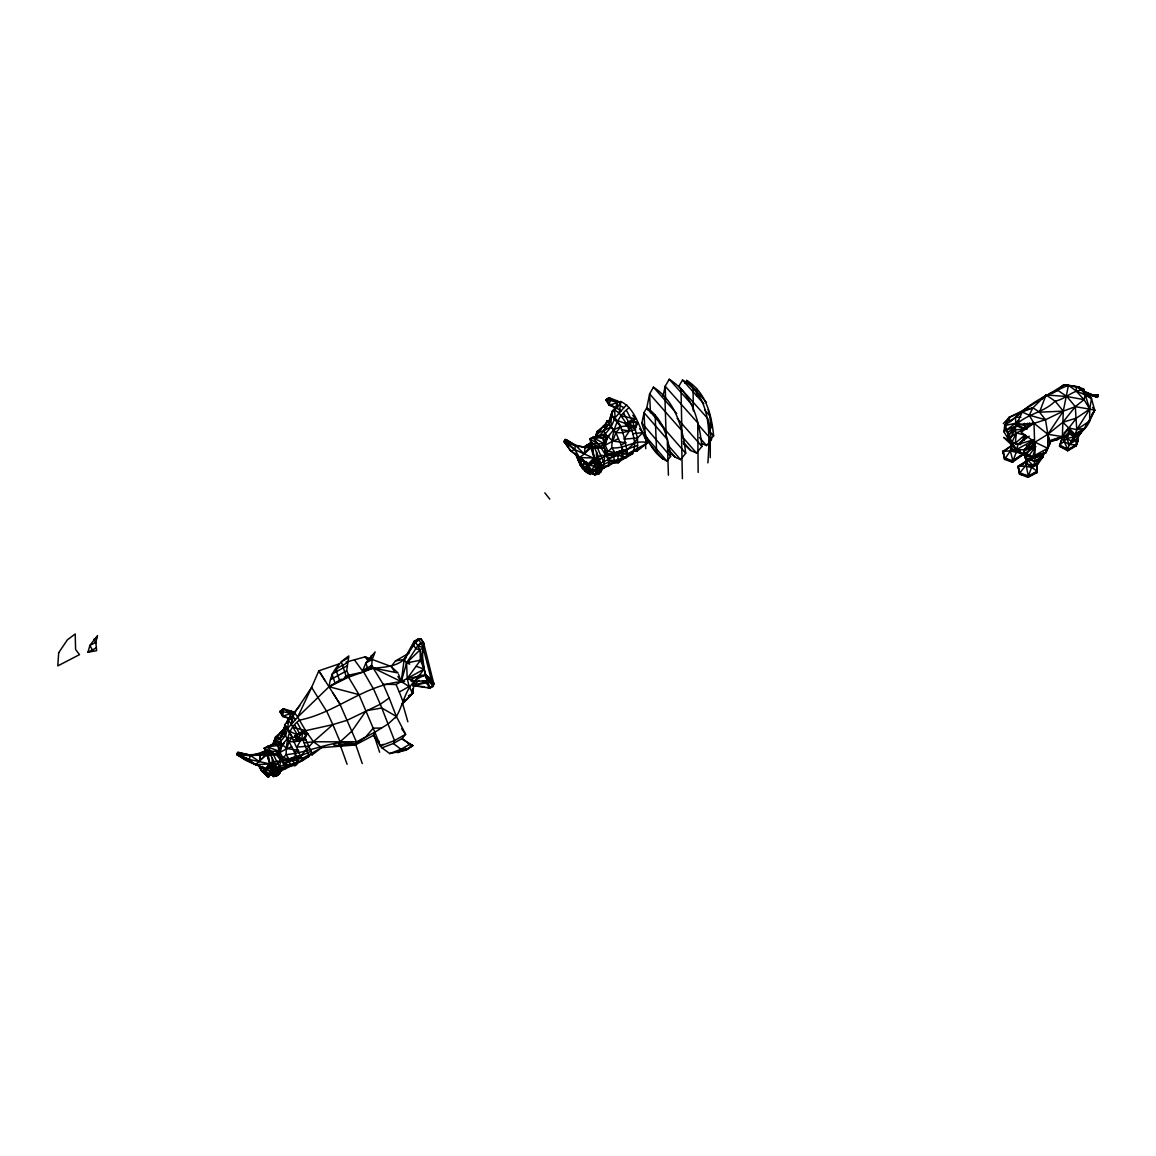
<?xml version="1.0" encoding="UTF-8"?>
<svg xmlns="http://www.w3.org/2000/svg" width="1156" height="1156" viewBox="0 0 1156 1156"><rect width="100%" height="100%" fill="white"/><g stroke="black" fill="none" stroke-linecap="round" stroke-linejoin="round"><path stroke-width="1.5" d="M290.589 718.844L291.196 711.085L283.48 708.773L279.911 711.532L282.743 716.489L290.589 718.844L311.614 687.401L318.825 670.798L339.127 663.905L336.266 670.437M710.261 457.646L710.275 439.901M580.5 459.958L577.321 456.071C578.347 463.831 583.13 471.316 590.528 474.379L580.587 465.478L577.133 454.77L580.009 462.082L582.422 465.044L582.725 468.252L590.528 474.379L591.352 470.16L586.352 461.634M580.601 464.235L577.48 458.282L577.133 454.77M303.782 739.407L301.875 740.23L305.04 739.118L304.563 736.964L307.698 733.67L302.366 732.629L294.867 735.765L296.817 739.305L301.875 740.23L302.366 732.629L305.618 730.679L332.841 724.639L347.306 720.202L380.295 704.25L389.196 698.022L383.228 684.309L371.668 665.567L362.767 670.48L373.807 689.525L380.295 704.25L394.528 740.562L393.315 743.51L381.957 747.845L373.489 735.361L374.876 732.182L388.098 723.974L396.364 716.431L389.196 698.022M617.044 408.4L616.885 400.713L608.923 397.722L605.903 399.933L609.111 405.207L617.044 408.4L620.888 401.551C636.32 409.065 639.152 429.324 647.736 442.835L637.173 450.941L633.56 451.389C623.402 461.49 606.828 459.077 596.973 469.148L596.337 471.648L594.386 470.102L589.69 470.087L582.61 467.01L590.991 472.833L596.973 469.163L598.418 463.932C612.001 458.903 623.373 449.496 637.592 445.537L637.447 438.052L634.76 427.388M1033.753 440.537L1023.811 449.814L1025.473 458.311L1034.49 458.325L1045.848 452.747L1047.712 448.282L1047.842 434.295L1045.515 419.729L1039.504 412.186L1032.929 407.793L1022.93 410.525L1009.174 417.33L1003.307 423.674M304.563 736.964L311.109 751.27L301.022 755.677L296.456 756.226L282.815 761.399L276.761 761.11L269.897 763.943L268.004 753.466L264.074 748.235L280.431 741.603L285.402 735.621L287.844 728.28L288.408 720.13L289.997 718.035L293.133 722.269M585.095 446.577L587.855 444.496L586.179 445.479L590.572 444.742L588.65 444.236L587.176 446.1L585.095 446.577L590.889 442.965L584.575 446.548L591.973 446.592L594.589 447.993L596.482 451.88L596.395 457.819L599.632 470.492L596.337 471.648L593.982 469.77M404.513 699.192L402.36 703.903L412.591 693.441L412.663 688.716M259.565 767.252L262.094 771.283L267.787 776.716L269.001 776.731L265.186 768.697L245.621 760.084L237.139 754.839L237.616 752.527L246.647 755.114L255.259 754.406L262.817 751.978L270.432 754.738L272.267 758.192L272.137 763.683L276.92 773.581C284.882 767.859 294.419 765.489 302.554 760.142M608.923 421.189L610.7 419.7L610.83 414.773L615.382 408.169L612.449 411.088L608.923 421.189L607.319 420.668L604.588 425.264L597.132 431.434L595.051 437.763M1005.388 450.768L1002.686 452.545L1011.168 445.913L1002.975 451.216L1004.578 459.409L1002.975 451.216L1010.373 450.956L1022.858 453.643L1022.54 454.944L1012.584 462.212L1004.578 459.409L1011.688 448.947L1010.431 437.488L1015.141 429.96L1016.023 425.885L1015.474 417.33C1030.386 402.461 1049.388 393.401 1068.447 385.223L1078.707 386.928L1083.707 389.196L1084.747 392.491M276.443 772.497L280.865 769.607L302.597 760.576L287.844 728.28L297.713 717.052L311.614 687.401L327.032 711.937L332.841 724.639L313.406 741.776L301.022 755.677L289.087 759.174L286.067 754.637C286.572 741.661 287.714 728.294 299.592 720.116C336.598 712.819 366.192 683.167 404.571 681.52M1040.949 399.225L1063.636 385.035L1068.447 385.223L1063.289 411.131L1062.35 436.636L1058.145 439.367L1048.998 442.184M295.271 736.892L287.324 738.496L295.459 754.001C293.364 758.596 301.196 763.076 295.011 765.648L290.792 765.431L289.564 764.318M419.252 680.407L412.721 685.566L426.217 682.806L427.359 681.346L424.18 669.093L422.33 654.802M422.489 651.753L423.399 645.698M1033.305 439.872L1018.104 444.28L1009.434 441.101L1003.639 437.387L1016.601 449.54L1023.407 454.698L1035.111 457.733L1034.013 423.327L1029.201 415.206L1022.179 412.027L1009.174 417.33L1004.665 425.524L1004 431.853L1009.434 441.101L1019.606 452.95M1043.608 452.184L1043.015 456.88L1031.528 467.573L1027.915 477.327L1037.163 471.272L1037.004 463.657L1036.86 472.688L1037.004 463.657L1036.86 472.688L1027.915 477.327L1019.52 474.119L1018.263 466.157L1025.488 461.519L1026.268 458.99L1035.848 461.273L1043.015 456.88L1044.128 452.993L1045.848 452.747L1049.98 443.369L1047.842 434.295L1034.013 423.327L1016.514 424.469L1022.93 410.525L1037.958 401.146M416.146 683.658L412.721 685.566L429.989 688.109L433.312 686.288L433.529 682.705L423.486 642.433L421.087 638.936L417.619 639.268L414.195 641.19L404.166 659.469L401.248 681.592L396.06 684.482L383.228 684.309M371.322 665.249L373.388 668.052L401.248 681.592L407.244 678.471L422.186 657.865L423.775 644.195L421.087 638.936L417.619 639.268L404.166 659.469C392.317 669.599 376.654 666.087 362.767 670.48L365.946 662.807L375.136 651.955L372.203 659.469L371.379 668.818M401.594 738.771L412.822 745.591L406.002 750.186L389.702 753.582L381.957 747.845L373.489 735.361L355.253 745.013L321.643 747.629L313.406 741.776L305.618 730.679L297.713 717.052L329.099 686.736L349.112 675.725L346.67 670.798L348.852 655.943C338.231 662.937 329.532 674.194 329.272 687.242M626.711 404.629L615.122 417.677L611.091 426.998L605.166 433.991L596.742 437.734C603.923 431.882 610.527 424.541 610.83 414.773C622.708 422.388 624.124 438.514 627.159 451.187L615.021 452.791L611.813 447.748C612.001 432.286 616.177 417.359 629.225 407.548M639.615 428.789L642.866 432.59L637.447 438.052L634.413 442.936L627.101 449.857L622.622 450.002L607.377 455.984L601.134 455.32L594.531 458.6L574.937 449.684L566.729 442.343L566.902 440.219L565.212 439.425L564.041 441.534L570.688 450.811L588.202 463.874L594.097 457.964L592.147 445.046L589.69 446.086L592.132 449.034L594.531 458.6L588.592 464.871L590.008 473.599L590.991 472.833L587.595 472.761L584.546 470.506L590.528 474.379L588.39 471.778M590.167 472.053L594.748 474.899L598.952 473.873L600.976 471.778L601.293 468.194M268.77 775.936L261.762 771.211L258.958 765.864L260.765 768.942L263.236 768.032L265.605 769.564L270.345 764.463L266.964 754.55L249.999 755.591L237.963 753.134L237.139 754.839L239.133 755.056L238.974 752.498L237.616 752.527L239.133 755.056L249.147 759.405L269.897 763.943L265.605 769.564L267.787 776.716L273.423 773.364L277.122 767.541C285.937 765.286 292.034 757.209 301.398 756.602M603.591 427.417L603.793 425.394L595.961 436.78L605.166 433.991L612.723 441.115L625.974 442.69L621.061 444.785L615.888 432.676L608.764 424.252L610.05 421.218M1046.151 449.742L1045.848 452.747L1035.241 455.161L1047.712 448.282L1049.98 443.369L1047.842 434.295L1063.289 411.131L1075.311 406.652L1084.053 399.629L1085.267 394.976L1082.377 389.977L1078.707 386.928L1063.636 385.035L1058.419 389.355M1020.734 444.598L1015.344 443.138L1016.37 432.994L1015.141 429.96L1024.837 428.862L1024.332 423.284M621.061 444.785L622.058 447.054L621.711 450.493L617.868 455.507L608.013 457.978L603.764 446.144L607.623 436.925L613.561 429.916M645.597 440.349L647.736 442.835C635.092 438.933 624.486 449.525 611.813 447.748L602.29 457.935L599.82 458.946L596.395 457.819L593.303 459.886L593.996 461.172L601.004 462.819L599.126 466.735L599.632 470.492L601.554 469.9L601.597 465.507L596.482 451.88M578.592 447.097L566.426 439.641L564.793 439.974L575.226 445.118L585.109 447.358L584.271 454.005L579.503 457.617L570.211 450.233M1068.924 433.673L1062.046 438.384L1059.488 446.202L1067.58 450.753L1069.127 444.569L1066.887 438.659L1068.621 431M612.709 405.207L609.111 405.207L620.888 401.551L619.197 413.097L626.668 423.992L629.37 430.928L624.124 439.107L637.447 438.052M332.841 724.639L340.139 741.82L339.719 744.912L355.253 745.013L356.424 741.921L374.876 732.182L358.981 694.64L347.479 675.436L344.416 677.329M1024.158 440.147L1024.837 435.046L1016.37 432.994L1010.431 437.488L1004.665 425.524L1015.474 417.33L1020.849 417.229M1051.7 393.647L1057.812 390.367L1063.636 385.035L1076.568 386.971L1076.034 390.916L1084.053 399.629L1089.718 409.166L1089.675 421.03C1085.571 431.333 1074.762 435.855 1069.127 444.569L1063.982 441.317L1062.046 438.384L1066.063 435.711M580.471 458.961L580.312 465.304L587.595 472.761L590.008 473.599C583.953 469.972 578.853 463.917 577.494 456.938L578.087 455.724L578.722 457.863L577.48 458.282L582.826 467.674M402.36 703.903L412.591 693.441L414.542 681.317L424.18 669.093L421.145 657.966M607.016 422.576L607.319 420.668L604.082 430.841L605.166 433.991L602.507 438.052L604.53 443.875L607.839 450.999L615.021 452.791L621.711 450.493L622.925 451.606L622.968 459.264C619.486 458.311 592.103 474.379 601.597 465.507M614.111 409.325L613.778 411.406L615.686 408.949M581.627 446.823L590.456 447.097L592.132 449.034L594.589 447.993L602.71 447.979L605.253 445.219L607.623 436.925L602.507 438.052L598.317 436.462L592.782 437.387L604.53 443.875L597.97 447.878L591.973 446.592L589.835 438.818L592.782 437.387L601.106 447.762L608.648 459.987L618.359 461.157L626.104 457.747L627.159 451.187M259.638 758.134L260.216 754.666L267.05 754.333L255.418 764.68L245.621 760.084L236.778 754.232L237.703 752.57L238.974 752.498L249.653 754.984L260.216 754.666L259.508 761.631L249.653 754.984L237.703 752.57M1076.568 386.971L1088.388 393.502L1091.481 398.69L1089.718 409.166L1076.742 429.627L1075.123 435.003L1071.178 440.942L1066.887 438.659L1065.081 436.072L1067.537 433.543L1069.242 433.572L1074.401 436.289L1081.221 432.676L1082.406 430.032M283.321 768.624L286.081 768.61L279.29 754.42L268.004 753.466L273.423 754.709L281.356 770.749L278.755 771.081L276.92 773.581L273.827 774.708L271.66 773.653L268.669 775.488L266.111 775.214L261.372 770.33L268.192 774.332L271.039 768.682L269.362 765.518L272.137 763.683L275.59 764.419L277.96 763.394L286.067 754.637C309.837 752.397 332.09 739.985 356.424 741.921L339.864 703.903L318.825 670.798L325.472 681.26M1017.945 467.472L1019.838 472.804L1028.248 476.012L1025.488 461.519L1027.077 463.961L1037.163 471.272L1028.248 476.012L1019.52 474.119L1018.263 466.157L1025.936 466.171L1031.528 467.573L1037.524 464.698L1042.163 457.935L1042.842 454.453M271.183 774.419L273.582 776.543L277.541 775.517L279.506 773.48L280.012 771.009M610.7 419.7L612.449 411.088L615.382 408.169M1079.834 433.471L1078.115 436.231L1078.331 439.714L1076.395 444.814L1067.58 450.753L1076.019 445.999L1077.768 437.951M641.883 423.139L644.022 412.62L646.768 407.793C663.096 418.631 668.284 438.052 670.581 456.418L666.925 461.114C652.764 454.091 645.64 437.719 641.883 423.139L670.581 456.418M1065.081 436.072L1063.982 441.317L1059.806 444.988L1067.913 449.525L1076.395 444.814L1075.889 440.479L1077.378 437.647M279.55 766.587L280.691 761.24L278.654 753.192L282.281 744.681L287.266 738.684M405.409 748.221L406.002 750.186L411.348 746.429L409.513 743.626M595.961 436.78L597.132 431.434L599.068 432.561L611.091 426.998M663.024 396.103L665.191 386.234L669.223 379.269C692.357 393.748 699.25 420.972 701.909 446.433L696.504 453.022L690.782 450.537L683.341 443.644M287.02 723.237L287.728 720.015L289.491 718.194M592.132 449.034L589.69 446.086L590.933 447.675L584.633 446.78L590.904 447.56L594.097 457.964L588.592 464.871L594.314 466.316L598.418 463.932L594.935 463.527L596.973 469.148L591.352 470.16L594.314 466.316L594.935 463.527L593.996 461.172L599.82 458.946L597.984 462.169L588.592 464.871L576.136 455.623L575.385 453.311M295.459 754.001L298.681 762.454M249.653 754.984L250.52 755.547L249.147 759.405L255.418 764.68L269.897 763.943L266.14 752.787L262.817 751.978L258.785 754.593M95.818 642.36L97.523 635.598L89.922 645.323L87.972 652.215L96.627 650.684L95.818 642.36L89.893 645.424L93.13 651.305M286.861 723.324L287.728 720.015L289.997 718.035M601.554 469.9L604.126 467.732C602.565 460.868 606.669 454.51 604.299 447.618L602.71 447.979L590.456 443.528L591.467 440.768M611.177 415.755L612.449 411.088L616.047 407.851L621.321 410.698M1004.665 425.524L1015.315 423.327L1028.551 426.448L1029.519 422.98M286.587 710.593L283.48 708.773L279.911 711.532L282.888 716.099L289.318 718.208L290.604 713.425L295.344 712.414M606.9 425.437L605.628 425.321L604.097 430.841L606.9 425.437L608.764 424.252L615.888 432.676L621.769 432.749L635.569 429.671M289.708 731.358L297.453 734.97L291.312 724.335L294.346 712.356L299.794 705.695M1026.615 436.592L1018.104 444.28L1016.601 449.54L1011.37 450.508M1035.198 448.282L1032.438 457.79L1036.498 455.103M596.713 470.579L598.952 473.873L596.221 473.772L597.19 474.278L601.221 470.897L597.19 474.278L593.548 474.105L589.863 471.85M267.961 755.88L266.14 752.787L267.961 755.88L270.432 754.738L277.584 754.998L278.654 753.192L286.89 748.582L289.014 741.574L292.295 737.196L284.766 724.812L289.766 717.963M272.917 745.1L276.515 738.713L275.663 736.806L272.859 744.45L275.663 736.806L283.928 729.364M637.592 445.537L637.173 450.941L635.092 450.349M333.622 744.883L340.514 745.938M304.36 733.236L305.618 730.679L299.202 732.918L296.341 735.765M279.217 770.532L279.506 773.48L276.905 774.578L277.541 775.517L279.506 773.48L280.633 769.939L279.376 773.017L275.879 775.922L275.345 775.141M1062.046 438.384L1059.488 446.202L1067.913 449.525L1063.982 441.317L1066.887 438.659L1069.242 433.572L1068.202 429.295L1074.675 434.092L1084.747 428.37L1094.732 410.192L1091.481 398.69L1082.377 389.977C1072.219 390.453 1065.124 399.34 1055.11 401.132C1044.013 412.591 1027.771 413.443 1016.514 424.469M432.2 686.086L433.312 686.288L433.529 682.705L431.188 679.266L424.584 674.165L428.442 677.156L433.312 686.288L430.234 686.895M286.558 723.251L288.408 720.13L291.312 724.335M294.433 752.021L298.681 750.331L286.89 748.582L282.281 744.681L280.431 741.603L280.417 737.803L284.679 727.24L285.026 728.396M273.134 744.507L280.417 737.803L282.541 732.066L281.732 731.3L276.515 738.713L285.402 735.621M282.743 716.489L283.48 708.773L279.911 711.532M600.976 471.778L602.001 469.004M604.299 442.083L605.253 445.219L612.723 441.115L615.888 432.676L620.873 426.578L627.361 425.928M1022.54 454.944L1012.887 460.883L1010.373 450.956L1011.038 444.034L1017.771 450.71L1016.167 452.43L1012.584 462.212L1004.867 458.094L1002.975 451.216M395.67 717.775C405.019 702.79 405.51 680.349 425.769 675.249L419.353 675.22L410.9 679.901M1084.053 399.629L1066.872 396.508L1046.035 394.947L1039.504 412.186L1063.289 411.131L1055.11 401.132L1046.035 394.947L1040.776 399.152M1043.015 456.88L1034.996 461.345L1033.334 465.752L1027.077 463.961L1026.268 458.99M598.707 473.006L601.221 470.897M1086.611 423.631L1084.747 428.37L1074.401 436.289L1068.852 432.46L1075.123 435.003L1084.747 428.37L1076.742 429.627L1068.765 427.98L1062.87 422.272L1047.842 434.295L1034.996 442.199L1026.282 445.927M296.817 739.305L302.366 732.629L306.065 735.317L305.04 739.118L296.817 739.305L294.867 735.765L302.366 732.629L299.202 732.918M633.459 427.893L636.71 423.79L632.78 420.726L625.483 423.298L625.555 424.469L633.459 427.893L635.728 427.792L628.488 426.347L625.555 424.469L628.517 421.796L632.78 420.726L637.78 422.648L635.728 427.792L628.488 426.347L632.78 420.726L635.901 418.992L632.765 415.351M623.33 457.126L626.104 457.747L632.65 453.585C636.869 444.8 633.098 434.526 630.454 425.784L629.37 430.928L621.336 429.743M413.328 684.15L414.542 681.317L430.798 680.595M1022.092 441.419L1024.837 435.046L1026.485 437.243M602.71 447.979L604.53 443.875L590.456 443.528M277.584 754.998L279.261 751.212L277.671 745.634L274.608 743.438L264.074 748.235L276.226 754.695L284.434 764.665L294.563 764.564M271.646 772.237L273.827 774.708L275.692 770.85C286.182 764.044 299.592 764.145 308.941 755.2L312.264 754.767L321.643 747.629L302.178 758.553L297.526 758.928L295.372 757.83L292.887 760.547L283.625 763.018M1011.803 442.445L1016.37 432.994L1024.837 428.862L1015.315 423.327L1004 431.853L1009.174 417.33L1010.113 421.651L1022.179 412.027L1032.929 407.793L1046.035 394.947M285.2 729.638L280.417 737.803L285.257 729.234M591.959 442.604L589.213 444.612L589.965 443.08M1032.929 407.793L1029.201 415.206L1045.515 419.729L1063.289 411.131M1076.395 444.814L1069.127 444.569L1077.146 439.482L1081.973 430.364M1082.276 391.884L1083.707 389.196L1084.53 391.841M280.417 737.803L283.133 732.716L285.474 735.433L284.766 724.812L287.844 728.28M1078.115 436.231L1081.814 430.653M261.646 753.018L266.877 749.493M594.097 457.964L579.503 457.617L574.937 449.684L564.518 442.112L565.212 439.425L564.041 441.534L570.688 450.811L574.937 449.684L575.226 445.118L584.271 454.005L590.933 447.675L584.459 447.675M668.992 451.476L675.032 457.169L680.581 459.655L685.71 453.268C682.806 428.269 675.928 401.638 653.429 387.159L649.629 393.921L646.666 408.4L648.545 410.582M596.337 471.648L599.126 466.735M262.817 751.978L266.964 754.55L265.923 754.593M262.267 766.385L260.765 768.942C261.718 772.598 266.429 773.017 267.787 776.716L264.291 772.107M292.02 758.481L292.887 760.547L296.601 760.489L297.526 758.928L301.788 757.57M707.905 462.877C709.885 433.486 711.691 397.317 682.531 380.049L678.832 386.22L707.862 418.66L711.46 439.612L706.547 445.537L701.403 443.369M282.064 731.575L284.679 727.24M581.569 461.258L580.009 462.082L581.988 458.961L582.176 460.926L583.289 460.334L589.69 470.087L587.956 472.168L583 468.426L584.329 467.718M684.959 383.301L686.707 380.425C705.969 392.245 711.619 414.816 713.613 435.87L709.018 441.419M276.371 772.381L278.09 769.593L272.267 758.192M583 468.426L588.433 471.388L588.274 469.437L582.422 465.044L584.416 461.909M597.869 473.223L597.19 474.278L593.288 469.538M610.354 463.484L618.46 462.703L621.639 459.871L621.48 455.869L622.766 453.918L627.26 452.56M1091.784 414.599L1094.732 410.192L1092.536 407.418M611.062 399.615L608.923 397.722L610.05 400.872L609.487 404.571L606.828 399.384L608.923 397.722L617.073 402.447L615.671 407.692L609.487 404.571L605.903 399.933L606.828 399.384L617.073 402.447L620.888 401.551M273.77 742.484L274.622 743.294L280.431 741.603L277.671 745.634L266.964 746.733L271.111 751.299L279.261 751.212L282.685 757.382L289.087 759.174L295.315 756.963L297.005 757.455M1047.712 448.282L1034.996 442.199L1026.788 454.005L1035.111 457.733L1044.128 452.993L1035.848 461.273L1026.716 459.163L1025.473 458.311L1023.811 449.814L1034.851 443.976M599.632 470.492L601.842 467.573L604.126 467.732L609.039 465.622L614.573 462.053L613.301 454.25L615.021 452.791L606.77 454.033L613.879 456.187M276.905 774.578L275.879 775.922L279.506 773.48M1028.363 456.259L1035.66 446.707L1023.681 450.724L1024.722 454.785L1034.49 458.325L1035.848 461.273L1025.473 458.311L1025.401 453.022L1023.681 450.724L1035.227 444.757M409.094 653.111L395.482 660.929L391.176 666.492L394.21 671.029M1049.923 393.329L1057.812 390.367L1066.872 396.508L1075.311 406.652L1076.742 429.627L1089.675 421.03L1094.732 410.192L1089.718 409.166L1076.409 418.096L1062.35 436.636L1049.229 441.823M407.938 743.178L412.822 745.591L406.175 749.391L400.973 749.261L393.315 743.51L402.172 738.482L405.626 734.262L396.364 716.431L381.783 708.007L366.177 710.709L351.901 731.127L340.139 741.82L313.406 741.776L304.129 742.846L302.988 740.288M580.254 462.689L582.133 467.559L582.754 466.822M292.714 714.264L294.346 712.356L297.713 717.052M302.323 739.623L298.523 736.502L294.867 735.765L297.222 738.294L302.323 739.623L307.698 733.67M269.897 763.943L265.186 768.697L263.236 768.032L266.704 774.26L266.097 774.925L262.094 771.283L263.38 770.561M1019.838 472.804L1027.077 463.961L1025.401 453.022L1035.66 446.707M1064.04 433.038L1068.765 427.98L1074.675 434.092L1067.32 429.599M589.213 444.612L591.742 442.199M259.146 761.038L266.603 753.943L246.647 755.114M583.809 453.427L590.456 447.097L583.679 447.097M1047.625 445.609L1049.98 443.369M603.923 435.176L605.166 433.991M279.333 742.658L280.431 741.603M603.822 440.523L607.623 436.925M272.57 745.302L274.622 743.294L277.05 744.796M597.32 437.373L598.317 436.462L593.953 437.633M422.634 648.689L423.544 647.895L423.486 642.433L421.145 642.823L417.894 645.525L406.551 662.995L401.248 681.592L409.137 686.52L412.591 693.441L408.429 695.768M272.903 744.796L274.348 743.539M1015.344 443.138L1024.837 435.046M1015.315 423.327L1018.971 420.264M418.732 639.311L415.495 642.014L414.195 641.19L413.458 645.164L415.857 648.675L420.105 649.831L423.544 647.895L418.732 639.311L418.934 640.121M1009.434 441.101L1006.703 430.176L1016.023 425.885L1008.711 434.902L1011.948 444.757L1007.859 432.489L1016.023 425.885L1024.837 428.862M1026.86 423.804L1028.551 426.448L1033.565 422.504M1015.141 429.96L1008.711 434.902L1011.023 444.236L1007.859 432.489M427.561 677.821L428.442 677.156M1018.104 444.28L1029.23 436.202M1022.858 453.643L1012.887 460.883L1004.867 458.094M289.173 761.226L289.087 759.174L282.05 759.824L289.173 761.226L290.792 765.431L294.505 764.795M588.592 464.871L593.996 461.172M626.523 456.822L622.058 459.597M281.356 743.135L277.671 745.634L282.281 744.681L284.13 743.655L283.798 742.846M606.394 435.465L602.507 438.052L592.782 437.387M302.597 760.576L309.071 756.313L304.129 742.846M265.605 769.564L275.59 764.419L273.972 767.295L265.605 769.564L270.605 771.11L273.827 774.708M268.004 746.082L266.964 746.733L279.261 751.212L273.423 754.709M358.981 694.64L329.099 686.736L341.352 679.208M270.605 771.11L277.122 767.541L269.998 766.688M586.135 469.943L587.956 472.168L591.337 471.894L594.386 470.102M1083.707 389.196L1082.377 389.977L1083.649 391.465L1092.261 395.554L1096.495 396.855L1097.911 396.681L1098.2 394.817L1092.174 394.89L1085.889 392.635L1097.911 396.681L1088.909 394.528M400.756 750.88L397.65 752.643L406.175 749.391M411.449 744.782L410.582 745.273L412.822 745.591L409.759 744.507M405.626 734.262L394.528 740.562L380.295 745.981L374.876 732.182M380.295 745.981L383.185 744.348M1081.221 432.676L1074.256 436.592L1066.887 438.659M262.282 768.104L260.765 768.942L266.097 774.925L264.507 772.194M403.198 702.212L399.311 692.01L409.137 686.52L407.244 678.471L406.551 662.995L404.166 659.469L395.482 660.929M338.65 744.132L340.312 746.559L345.037 743.9M408.877 661.694L406.551 662.995L409.759 664.093M287.425 729.552L288.306 729.06M411.218 681.375L414.542 681.317L407.244 678.471L424.18 669.093L420.336 660.192L420.105 649.831L415.495 642.014L421.087 638.936M1033.464 440.219L1016.601 449.54L1010.835 441.26L1006.703 430.176M1034.49 458.325L1044.128 452.993M329.099 686.736L348.592 677.156L363.244 671.997L372.564 666.868M420.192 644.253L417.894 645.525L423.544 647.895M1020.286 450.161L1016.167 452.43L1010.069 446.621M347.046 665.813L331.96 674.078L335.168 683.398M374.269 654.18L370.888 656.044L372.145 660.163M330.717 679.555L346.67 670.798M372.203 659.469L365.888 662.937L368.114 670.104M348.418 657.793L341.309 661.68L346.468 677.185M347.262 662.778L335.702 669.107L339.705 680.898M1040.992 399.384L1044.056 397.751M1080.34 433.356L1074.256 436.592L1069.242 433.572M611.192 426.752L610.83 414.773L616.914 422.215L617.824 421.723M614.428 419.281L615.339 418.804M87.972 652.215L96.353 647.866M97.017 637.606L93.853 639.254L95.876 642.982M647.736 442.835L627.347 453.947L622.766 453.918L620.714 452.43L621.48 455.869L623.301 457.834M302.496 759.579L309.071 756.313L305.632 757.035M595.846 437.662L598.317 436.462L601.366 437.589M1034.996 461.345L1042.163 457.935M582.422 465.044L585.702 463.498L588.202 463.874L576.136 455.623M1024.187 463.426L1018.263 466.157L1023.205 464.38M1035.068 444.742L1023.811 449.814L1016.601 449.54L1024.722 454.785L1035.111 457.733M271.501 744.811L274.608 743.438L271.501 744.811L273.322 744.435M613.663 429.671L620.873 426.578L617.058 421.868M605.903 399.933L608.547 398.806M347.479 675.436L363.244 671.997L373.388 668.052L398.04 672.994L391.176 666.492L365.137 656.868L345.947 662.142M612.738 441.115L618.316 438.962M389.702 753.582L400.973 749.261L409.759 744.262L402.172 738.482M627.072 455.652L632.65 453.585M286.905 748.568L291.702 746.877M1045.515 419.729L1034.013 423.327L1021.051 432.2L1034.996 442.199M1049.243 440.696L1062.35 436.636L1047.842 434.295M1076.409 418.096L1062.87 422.272L1075.311 406.652L1089.718 409.166L1085.267 394.976L1076.034 390.916L1068.447 385.223M592.493 438.023L589.835 438.818L596.64 443.008M422.489 663.226L427.359 681.346L412.721 685.566L416.767 685.985M1037.524 464.698L1033.334 465.752L1026.716 459.163M1077.146 439.482L1071.178 440.942L1075.889 440.479M306.21 739.594L294.26 741.762L289.014 741.574L283.668 732.745L284.766 724.812L287.512 729.277M420.336 660.192L406.551 662.995L420.105 649.831L422.186 657.865M606.004 466.229L609.039 465.622L608.013 457.978M268.192 774.332L273.423 773.35L271.039 768.682L274.637 768.668L273.423 773.35L268.192 774.332L271.66 773.653M245.621 760.084L249.147 759.405L237.139 754.839M591.352 470.16L596.973 469.148L594.314 466.316M407.244 678.471L425.769 675.249M1053.116 440.104L1058.145 439.367M288.147 711.504L291.196 711.085L294.621 712.371L282.888 716.099L280.677 711.128L290.604 713.425L283.48 708.773M632.794 433.688L642.866 432.59M309.158 746.097L296.947 747.094L300.43 740.837L293.306 739.551M252.21 755.359L259.045 754.868M613.301 454.25L617.651 454.005L618.46 462.703L615.599 461.909M288.422 759.651L292.41 759.434M271.111 751.299L265.707 751.516L274.868 753.842M381.494 728.078L373.229 728.135L365.672 737.037L355.745 743.742L340.139 741.82M269.362 765.518L273.076 765.518M591.973 446.592L599.747 446.736M593.303 459.886L597.204 460.016M604.588 425.264L605.628 425.321M239.133 755.056L249.999 755.591M255.259 754.406L260.216 754.666M255.606 755.013L260.562 755.273M1023.407 454.698L1024.722 454.785M602.522 467.602L604.126 467.732M581.367 465.536L577.523 458.051M617.868 455.507L621.48 455.869M564.518 442.112L576.006 445.869M418.284 686.144L424.339 686.751M422.532 680.768L427.359 681.346M621.697 416.015L635.901 418.992L628.517 421.796L623.835 413.617L623.893 414.715M280.402 732.268L282.165 732.572L281.732 731.3M585.109 447.358L575.702 445.696L565.689 440.002L566.729 442.343M605.397 450.537L607.839 450.999M629.081 425.177L625.555 424.469L634.384 428.081M293.191 727.399L305.618 730.679M1089.111 394.89L1096.495 396.855L1098.2 394.817L1092.174 394.89L1083.649 391.465M280.532 756.877L282.685 757.382M260.288 768.205L259.146 765.272M427.229 687.314L429.989 688.109L426.044 676.939L433.529 682.705M1017.771 450.71L1011.688 448.947L1011.038 444.034M1089.125 394.63L1096.495 396.855L1096.119 395.049L1092.911 394.745L1092.926 395.598L1087.406 392.534L1087.565 394.167M416.16 666.318L424.18 669.093M634.095 427.099L625.483 423.298L632.78 420.726L634.095 427.099L629.731 423.876L625.483 423.298L628.488 426.347M617.607 420.596L626.668 423.992M246.777 760.056L251.314 761.804M254.667 763.711L265.186 768.697L263.033 766.919M616.885 400.713L620.339 402.375M620.339 405.843L624.023 407.663M582.725 468.252L588.433 471.388M1085.267 394.976L1091.481 398.69M368.128 658.645L365.137 656.868L368.229 661.059M1010.835 441.26L1016.283 444.525M296.601 760.489L298.783 761.818M576.598 456.201L588.202 463.874M266.704 774.26L268.669 775.488M584.546 470.506L590.528 474.379L588.404 471.894M591.713 472.631L594.748 474.899L591.395 470.795M619.197 413.097L614.587 409.86L615.122 417.677M264.204 772.54L269.001 776.731M428.688 687.199L429.989 688.109L426.217 682.806L428.023 680.508L433.312 686.288M376.509 739.363L379.096 741.285M578.722 457.863L577.494 456.938L578.289 460.348L581.006 463.657M591.222 472.197L593.548 474.105M1068.202 429.295L1075.123 435.003M267.917 775.763L264.681 772.873L266.559 775.026M582.393 460.03L585.702 463.498L588.274 469.437L586.135 466.822M585.182 470.217L587.595 472.761M589.69 470.087L591.337 471.894M616.914 422.215L620.873 426.578M686.707 380.425L706.533 402.418M682.531 380.049L703.802 403.704M704.611 410.004L710.29 416.333L710.275 432.127L713.613 435.87M669.223 379.269L693.094 405.987M697.877 424.324L711.46 439.612M699.467 437.517L706.547 445.537M1078.707 386.928L1080.918 389.442M653.429 387.159L676.722 413.559M677.17 418.342L701.909 446.433M696.504 453.022L681.968 436.433L681.014 389.139M683.153 441.794L690.782 450.537M646.768 407.793L663.79 427.344M659.325 422.952L685.71 453.268M667.474 444.525L680.581 459.655M668.645 449.771L675.032 457.169M646.175 436.954L666.925 461.114M650.38 444.684L662.894 459.264M610.83 414.773L614.573 418.934M591.323 470.839L594.748 474.899M596.872 446.563L603.533 461.894M579.532 460.854L581.945 465.839M544.823 492.832L549.779 499.103M293.277 716.821L295.416 719.668M354.459 659.932L363.244 671.997M401.739 728.829L404.658 732.904M580.326 463.859L582.465 468.108L580.196 462.487M434.064 684.179L431.188 679.266L422.648 645.727M397.866 676.52L401.248 681.592L398.574 674.439M272.859 775.459L273.582 776.543L271.068 772.266M292.295 737.196L289.376 732.355M333.116 693.297L339.864 703.903M1025.184 426.318L1026.99 429.281M270.995 772.295L273.582 776.543M338.491 743.496L340.312 746.559M275.706 772.28L277.223 774.91M626.523 410.582L632.78 422.07M300.17 734.681L294.997 725.332L295.315 726.113M297.294 722.731L302.337 731.936M577.48 458.282L580.587 464.091M275.692 770.85L276.92 773.581M278.09 769.593L279.261 772.497M312.264 754.767L311.109 751.27M396.06 684.482L399.311 692.01M292.887 760.547L295.011 765.648M263.236 768.032L265.504 773.566M577.321 456.071L580.196 464.062M347.103 764.246L339.835 744.059L355.571 744.175L362.262 763.581M379.616 752.224L373.865 734.494M1027.525 423.255L1028.551 426.448M402.591 703.44L407.866 721.778M708.122 409.686L710.189 417.33M421.145 642.823L421.348 643.617M581.714 465.897L582.133 467.559M622.058 447.054L622.925 451.606M710.449 418.877L712.024 428.139M1025.401 453.022L1026.051 457.501M412.128 690.146L412.591 693.441M581.916 464.77L582.075 466.403M609.443 434.786L609.515 435.928M617.579 452.646L617.651 454.005M645.25 438.326L644.022 412.62L667.287 439.453L668.414 475.217M645.496 443.499L645.742 448.673M650.438 412.75L649.629 393.921L681.404 430.119L682.401 478.7M655.149 415.105L656.666 453.354M664.902 396.942L666.188 436.925M665.639 400.207L665.191 386.234L697.733 422.85L698.152 472.428M693.08 388.806L693.325 410.814M696.548 388.56L696.62 396.248M58.681 652.707L57.8 665.899L79.489 654.643L75.588 649.47L75.212 633.965L67.366 639.86L58.681 652.707M1078.331 439.714L1076.019 445.999L1078.331 439.714M282.281 744.681L280.041 752.339L278.899 747.874L282.281 744.681M406.421 657.027L404.166 659.469L406.45 657.157"/></g></svg>
